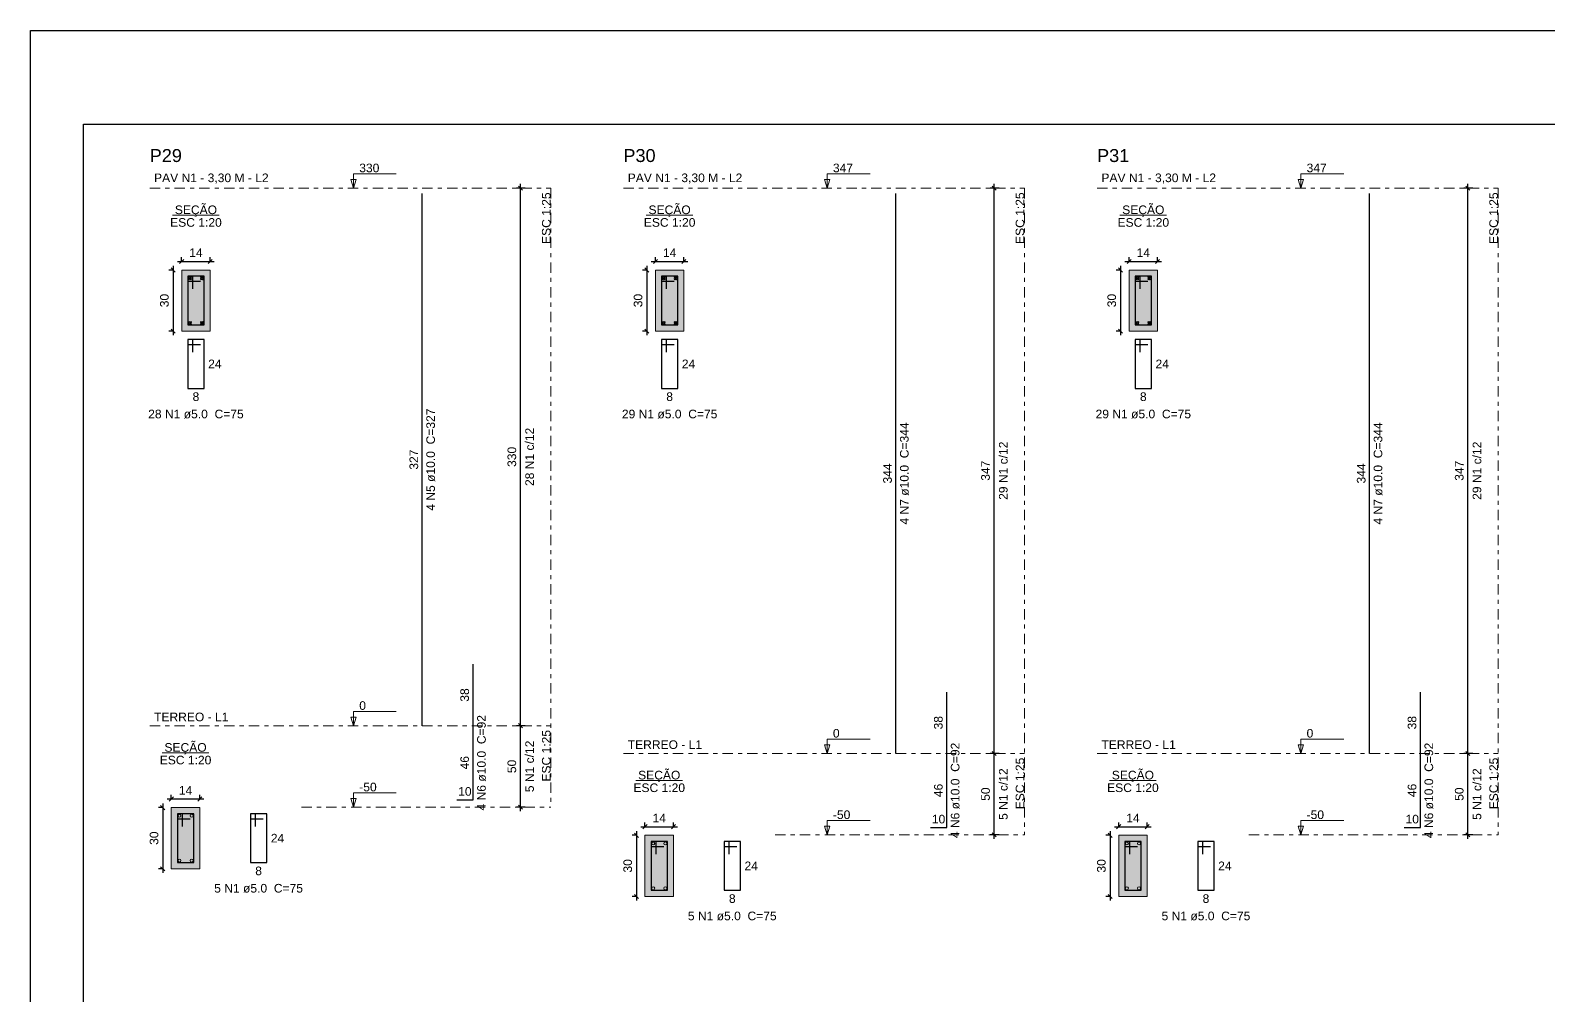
# Model space of a CAD drawing. Header units: millimetres. Extents: x -34 to 951, y -76 to 463.
# Drawn here: x 273.94 to 311.2, y 18.88 to 42.58 of the extents above; entities that cross this region are included whole.
import ezdxf

# ---------------------------------------------------------------- set-up
doc = ezdxf.new("R2010")
doc.units = ezdxf.units.MM
doc.header["$MEASUREMENT"] = 0
doc.linetypes.add('DASHDOT', pattern=[2.54, 1.27, -0.635, 0, -0.635])
doc.linetypes.add('NULL', pattern=[0])
for name, color, linetype, lineweight in [('Descrição da armadura', 7, 'Continuous', 0), ('DT-Barras na forma', 7, 'Continuous', 30), ('DT-Barras no corte', 5, 'Continuous', 5), ('DT-Barras rebatidas', 7, 'Continuous', 30), ('DT-Cotas', 7, 'Continuous', 5), ('DT-Forma', 5, 'Continuous', 5), ('DT-Hachura seção pilares', 252, 'Continuous', 5), ('DT-Pontilhado', 7, 'DASHDOT', 5), ('DT-Textos', 7, 'Continuous', 5), ('DT-Título', 7, 'Continuous', 20), ('Textos armaduras', 7, 'Continuous', 0)]:
    doc.layers.add(name, color=color, linetype=linetype, lineweight=lineweight)
doc.styles.add('Arial', font='arial.ttf')
doc.dimstyles.new('UM_20.000000', dxfattribs={"dimtxt": 0.18, "dimasz": 0.1, "dimexe": 0.1, "dimexo": 0.2, "dimgap": 0, "dimtad": 1, "dimtih": 1, "dimtoh": 1, "dimdec": 1, "dimlfac": 20, "dimzin": 0, "dimdsep": 46, "dimtxsty": 'Standard', "dimcen": 0.09, "dimdle": 0.1, "dimadec": 1, "dimazin": 2, "dimtfac": 1, "dimtdec": 4, "dimtofl": 0, "dimtmove": 0, "dimatfit": 3, "dimfxl": 1, "dimtolj": 1, "dimarcsym": 0})
doc.dimstyles.new('UM_25.000000', dxfattribs={"dimtxt": 0.18, "dimasz": 0.1, "dimexe": 0.1, "dimexo": 0.2, "dimgap": 0, "dimtad": 1, "dimtih": 1, "dimtoh": 1, "dimdec": 1, "dimlfac": 25, "dimzin": 0, "dimdsep": 46, "dimtxsty": 'Standard', "dimcen": 0.09, "dimdle": 0.1, "dimadec": 1, "dimazin": 2, "dimtfac": 1, "dimtdec": 4, "dimtofl": 0, "dimtmove": 0, "dimatfit": 3, "dimfxl": 1, "dimtolj": 1, "dimarcsym": 0})

# ---------------------------------------------------------------- blocks, each defined once
blk = doc.blocks.new('_Oblique')
at = {"color": 0, "linetype": 'ByBlock', "lineweight": -2}
blk.add_line((-0.5, -0.5), (0.5, 0.5), dxfattribs=at)
blk = doc.blocks.new('*D445')
at = {"layer": 'Defpoints', "color": 0, "transparency": 16777216}
for p in [(277.657, 36.693), (277.446, 35.193), (277.657, 35.193)]:
    blk.add_point(p, dxfattribs=at)
at = {"layer": 'DT-Cotas', "color": 0, "lineweight": -2, "transparency": 16777216}
for p, q in [((277.457, 36.693), (277.346, 36.693)), ((277.446, 36.793), (277.446, 35.093)), ((277.457, 35.193), (277.346, 35.193))]:
    blk.add_line(p, q, dxfattribs=at)
at = {"layer": 'DT-Cotas', "color": 0, "lineweight": -2, "transparency": 16777216, "xscale": 0.1, "yscale": 0.1, "zscale": 0.1}
for p, rotation in [((277.446, 36.693), 90), ((277.446, 35.193), 270)]:
    blk.add_blockref('_Oblique', p, dxfattribs=dict(at, rotation=rotation))
at = {"layer": 'DT-Cotas', "color": 7, "transparency": 16777216, "insert": (277.234, 35.943), "char_height": 0.2118, "attachment_point": 5, "rotation": 90, "style": 'Arial'}
blk.add_mtext('\\A1;30', dxfattribs=at)
blk = doc.blocks.new('*D446')
at = {"layer": 'Defpoints', "color": 0, "transparency": 16777216}
for p in [(278.357, 36.905), (277.657, 36.693), (278.357, 36.693)]:
    blk.add_point(p, dxfattribs=at)
at = {"layer": 'DT-Cotas', "color": 0, "lineweight": -2, "transparency": 16777216}
for p, q in [((277.557, 36.905), (278.457, 36.905)), ((277.657, 36.893), (277.657, 37.005)), ((278.357, 36.893), (278.357, 37.005))]:
    blk.add_line(p, q, dxfattribs=at)
at = {"layer": 'DT-Cotas', "color": 0, "lineweight": -2, "transparency": 16777216, "xscale": 0.1, "yscale": 0.1, "zscale": 0.1, "rotation": 180}
blk.add_blockref('_Oblique', (277.657, 36.905), dxfattribs=at)
at = {"layer": 'DT-Cotas', "color": 0, "lineweight": -2, "transparency": 16777216, "xscale": 0.1, "yscale": 0.1, "zscale": 0.1}
blk.add_blockref('_Oblique', (278.357, 36.905), dxfattribs=at)
at = {"layer": 'DT-Cotas', "color": 7, "transparency": 16777216, "insert": (278.007, 37.117), "char_height": 0.2118, "attachment_point": 5, "rotation": 0.0057, "style": 'Arial'}
blk.add_mtext('\\A1;14', dxfattribs=at)
blk = doc.blocks.new('*D447')
at = {"layer": 'Defpoints', "color": 0, "transparency": 16777216}
for p in [(285.972, 38.705), (286.29, 38.705), (286.29, 25.505)]:
    blk.add_point(p, dxfattribs=at)
at = {"layer": 'DT-Cotas', "color": 0, "lineweight": -2, "transparency": 16777216}
for p, q in [((285.972, 25.405), (285.972, 38.805)), ((286.09, 38.705), (285.872, 38.705)), ((286.09, 25.505), (285.872, 25.505))]:
    blk.add_line(p, q, dxfattribs=at)
at = {"layer": 'DT-Cotas', "color": 0, "lineweight": -2, "transparency": 16777216, "xscale": 0.1, "yscale": 0.1, "zscale": 0.1}
for p, rotation in [((285.972, 38.705), 90), ((285.972, 25.505), 270)]:
    blk.add_blockref('_Oblique', p, dxfattribs=dict(at, rotation=rotation))
at = {"layer": 'DT-Cotas', "color": 7, "transparency": 16777216, "insert": (285.76, 32.105), "char_height": 0.2118, "attachment_point": 5, "rotation": 90, "style": 'Arial'}
blk.add_mtext('\\A1;330', dxfattribs=at)
blk = doc.blocks.new('*D448')
at = {"layer": 'Defpoints', "color": 0, "transparency": 16777216}
for p in [(277.403, 23.493), (277.191, 21.993), (277.403, 21.993)]:
    blk.add_point(p, dxfattribs=at)
at = {"layer": 'DT-Cotas', "color": 0, "lineweight": -2, "transparency": 16777216}
for p, q in [((277.203, 23.493), (277.091, 23.493)), ((277.191, 23.593), (277.191, 21.893)), ((277.203, 21.993), (277.091, 21.993))]:
    blk.add_line(p, q, dxfattribs=at)
at = {"layer": 'DT-Cotas', "color": 0, "lineweight": -2, "transparency": 16777216, "xscale": 0.1, "yscale": 0.1, "zscale": 0.1}
for p, rotation in [((277.191, 23.493), 90), ((277.191, 21.993), 270)]:
    blk.add_blockref('_Oblique', p, dxfattribs=dict(at, rotation=rotation))
at = {"layer": 'DT-Cotas', "color": 7, "transparency": 16777216, "insert": (276.98, 22.743), "char_height": 0.2118, "attachment_point": 5, "rotation": 90, "style": 'Arial'}
blk.add_mtext('\\A1;30', dxfattribs=at)
blk = doc.blocks.new('*D449')
at = {"layer": 'Defpoints', "color": 0, "transparency": 16777216}
for p in [(277.403, 23.493), (278.103, 23.705), (278.103, 23.493)]:
    blk.add_point(p, dxfattribs=at)
at = {"layer": 'DT-Cotas', "color": 0, "lineweight": -2, "transparency": 16777216}
for p, q in [((277.303, 23.705), (278.203, 23.705)), ((277.403, 23.693), (277.403, 23.805)), ((278.103, 23.693), (278.103, 23.805))]:
    blk.add_line(p, q, dxfattribs=at)
at = {"layer": 'DT-Cotas', "color": 0, "lineweight": -2, "transparency": 16777216, "xscale": 0.1, "yscale": 0.1, "zscale": 0.1, "rotation": 180}
blk.add_blockref('_Oblique', (277.403, 23.705), dxfattribs=at)
at = {"layer": 'DT-Cotas', "color": 0, "lineweight": -2, "transparency": 16777216, "xscale": 0.1, "yscale": 0.1, "zscale": 0.1}
blk.add_blockref('_Oblique', (278.103, 23.705), dxfattribs=at)
at = {"layer": 'DT-Cotas', "color": 7, "transparency": 16777216, "insert": (277.753, 23.917), "char_height": 0.2118, "attachment_point": 5, "rotation": 0.0057, "style": 'Arial'}
blk.add_mtext('\\A1;14', dxfattribs=at)
blk = doc.blocks.new('*D450')
at = {"layer": 'Defpoints', "color": 0, "transparency": 16777216}
for p in [(285.972, 25.505), (286.29, 25.505), (286.29, 23.505)]:
    blk.add_point(p, dxfattribs=at)
at = {"layer": 'DT-Cotas', "color": 0, "lineweight": -2, "transparency": 16777216}
for p, q in [((286.09, 25.505), (285.872, 25.505)), ((285.972, 23.405), (285.972, 25.605)), ((286.09, 23.505), (285.872, 23.505))]:
    blk.add_line(p, q, dxfattribs=at)
at = {"layer": 'DT-Cotas', "color": 0, "lineweight": -2, "transparency": 16777216, "xscale": 0.1, "yscale": 0.1, "zscale": 0.1}
for p, rotation in [((285.972, 25.505), 90), ((285.972, 23.505), 270)]:
    blk.add_blockref('_Oblique', p, dxfattribs=dict(at, rotation=rotation))
at = {"layer": 'DT-Cotas', "color": 7, "transparency": 16777216, "insert": (285.76, 24.505), "char_height": 0.2118, "attachment_point": 5, "rotation": 90, "style": 'Arial'}
blk.add_mtext('\\A1;50', dxfattribs=at)
blk = doc.blocks.new('*D411')
at = {"layer": 'Defpoints', "color": 0, "transparency": 16777216}
for p in [(289.281, 36.693), (289.069, 35.193), (289.281, 35.193)]:
    blk.add_point(p, dxfattribs=at)
at = {"layer": 'DT-Cotas', "color": 0, "lineweight": -2, "transparency": 16777216}
for p, q in [((289.081, 36.693), (288.969, 36.693)), ((289.069, 36.793), (289.069, 35.093)), ((289.081, 35.193), (288.969, 35.193))]:
    blk.add_line(p, q, dxfattribs=at)
at = {"layer": 'DT-Cotas', "color": 0, "lineweight": -2, "transparency": 16777216, "xscale": 0.1, "yscale": 0.1, "zscale": 0.1}
for p, rotation in [((289.069, 36.693), 90), ((289.069, 35.193), 270)]:
    blk.add_blockref('_Oblique', p, dxfattribs=dict(at, rotation=rotation))
at = {"layer": 'DT-Cotas', "color": 7, "transparency": 16777216, "insert": (288.857, 35.943), "char_height": 0.2118, "attachment_point": 5, "rotation": 90, "style": 'Arial'}
blk.add_mtext('\\A1;30', dxfattribs=at)
blk = doc.blocks.new('*D412')
at = {"layer": 'Defpoints', "color": 0, "transparency": 16777216}
for p in [(289.981, 36.905), (289.281, 36.693), (289.981, 36.693)]:
    blk.add_point(p, dxfattribs=at)
at = {"layer": 'DT-Cotas', "color": 0, "lineweight": -2, "transparency": 16777216}
for p, q in [((289.181, 36.905), (290.081, 36.905)), ((289.281, 36.893), (289.281, 37.005)), ((289.981, 36.893), (289.981, 37.005))]:
    blk.add_line(p, q, dxfattribs=at)
at = {"layer": 'DT-Cotas', "color": 0, "lineweight": -2, "transparency": 16777216, "xscale": 0.1, "yscale": 0.1, "zscale": 0.1, "rotation": 180}
blk.add_blockref('_Oblique', (289.281, 36.905), dxfattribs=at)
at = {"layer": 'DT-Cotas', "color": 0, "lineweight": -2, "transparency": 16777216, "xscale": 0.1, "yscale": 0.1, "zscale": 0.1}
blk.add_blockref('_Oblique', (289.981, 36.905), dxfattribs=at)
at = {"layer": 'DT-Cotas', "color": 7, "transparency": 16777216, "insert": (289.631, 37.117), "char_height": 0.2118, "attachment_point": 5, "rotation": 0.0057, "style": 'Arial'}
blk.add_mtext('\\A1;14', dxfattribs=at)
blk = doc.blocks.new('*D413')
at = {"layer": 'Defpoints', "color": 0, "transparency": 16777216}
for p in [(297.595, 38.705), (297.913, 38.705), (297.913, 24.825)]:
    blk.add_point(p, dxfattribs=at)
at = {"layer": 'DT-Cotas', "color": 0, "lineweight": -2, "transparency": 16777216}
for p, q in [((297.595, 24.725), (297.595, 38.805)), ((297.713, 38.705), (297.495, 38.705)), ((297.713, 24.825), (297.495, 24.825))]:
    blk.add_line(p, q, dxfattribs=at)
at = {"layer": 'DT-Cotas', "color": 0, "lineweight": -2, "transparency": 16777216, "xscale": 0.1, "yscale": 0.1, "zscale": 0.1}
for p, rotation in [((297.595, 38.705), 90), ((297.595, 24.825), 270)]:
    blk.add_blockref('_Oblique', p, dxfattribs=dict(at, rotation=rotation))
at = {"layer": 'DT-Cotas', "color": 7, "transparency": 16777216, "insert": (297.383, 31.765), "char_height": 0.2118, "attachment_point": 5, "rotation": 90, "style": 'Arial'}
blk.add_mtext('\\A1;347', dxfattribs=at)
blk = doc.blocks.new('*D414')
at = {"layer": 'Defpoints', "color": 0, "transparency": 16777216}
for p in [(289.026, 22.813), (288.815, 21.313), (289.026, 21.313)]:
    blk.add_point(p, dxfattribs=at)
at = {"layer": 'DT-Cotas', "color": 0, "lineweight": -2, "transparency": 16777216}
for p, q in [((288.826, 22.813), (288.715, 22.813)), ((288.815, 22.913), (288.815, 21.213)), ((288.826, 21.313), (288.715, 21.313))]:
    blk.add_line(p, q, dxfattribs=at)
at = {"layer": 'DT-Cotas', "color": 0, "lineweight": -2, "transparency": 16777216, "xscale": 0.1, "yscale": 0.1, "zscale": 0.1}
for p, rotation in [((288.815, 22.813), 90), ((288.815, 21.313), 270)]:
    blk.add_blockref('_Oblique', p, dxfattribs=dict(at, rotation=rotation))
at = {"layer": 'DT-Cotas', "color": 7, "transparency": 16777216, "insert": (288.603, 22.063), "char_height": 0.2118, "attachment_point": 5, "rotation": 90, "style": 'Arial'}
blk.add_mtext('\\A1;30', dxfattribs=at)
blk = doc.blocks.new('*D415')
at = {"layer": 'Defpoints', "color": 0, "transparency": 16777216}
for p in [(289.026, 22.813), (289.726, 23.025), (289.726, 22.813)]:
    blk.add_point(p, dxfattribs=at)
at = {"layer": 'DT-Cotas', "color": 0, "lineweight": -2, "transparency": 16777216}
for p, q in [((289.026, 23.013), (289.026, 23.125)), ((289.726, 23.013), (289.726, 23.125)), ((288.926, 23.025), (289.826, 23.025))]:
    blk.add_line(p, q, dxfattribs=at)
at = {"layer": 'DT-Cotas', "color": 0, "lineweight": -2, "transparency": 16777216, "xscale": 0.1, "yscale": 0.1, "zscale": 0.1, "rotation": 180}
blk.add_blockref('_Oblique', (289.026, 23.025), dxfattribs=at)
at = {"layer": 'DT-Cotas', "color": 0, "lineweight": -2, "transparency": 16777216, "xscale": 0.1, "yscale": 0.1, "zscale": 0.1}
blk.add_blockref('_Oblique', (289.726, 23.025), dxfattribs=at)
at = {"layer": 'DT-Cotas', "color": 7, "transparency": 16777216, "insert": (289.376, 23.237), "char_height": 0.2118, "attachment_point": 5, "rotation": 0.0057, "style": 'Arial'}
blk.add_mtext('\\A1;14', dxfattribs=at)
blk = doc.blocks.new('*D416')
at = {"layer": 'Defpoints', "color": 0, "transparency": 16777216}
for p in [(297.595, 24.825), (297.913, 24.825), (297.913, 22.825)]:
    blk.add_point(p, dxfattribs=at)
at = {"layer": 'DT-Cotas', "color": 0, "lineweight": -2, "transparency": 16777216}
for p, q in [((297.713, 24.825), (297.495, 24.825)), ((297.595, 22.725), (297.595, 24.925)), ((297.713, 22.825), (297.495, 22.825))]:
    blk.add_line(p, q, dxfattribs=at)
at = {"layer": 'DT-Cotas', "color": 0, "lineweight": -2, "transparency": 16777216, "xscale": 0.1, "yscale": 0.1, "zscale": 0.1}
for p, rotation in [((297.595, 24.825), 90), ((297.595, 22.825), 270)]:
    blk.add_blockref('_Oblique', p, dxfattribs=dict(at, rotation=rotation))
at = {"layer": 'DT-Cotas', "color": 7, "transparency": 16777216, "insert": (297.383, 23.825), "char_height": 0.2118, "attachment_point": 5, "rotation": 90, "style": 'Arial'}
blk.add_mtext('\\A1;50', dxfattribs=at)
blk = doc.blocks.new('*D417')
at = {"layer": 'Defpoints', "color": 0, "transparency": 16777216}
for p in [(300.904, 36.693), (300.692, 35.193), (300.904, 35.193)]:
    blk.add_point(p, dxfattribs=at)
at = {"layer": 'DT-Cotas', "color": 0, "lineweight": -2, "transparency": 16777216}
for p, q in [((300.704, 36.693), (300.592, 36.693)), ((300.692, 36.793), (300.692, 35.093)), ((300.704, 35.193), (300.592, 35.193))]:
    blk.add_line(p, q, dxfattribs=at)
at = {"layer": 'DT-Cotas', "color": 0, "lineweight": -2, "transparency": 16777216, "xscale": 0.1, "yscale": 0.1, "zscale": 0.1}
for p, rotation in [((300.692, 36.693), 90), ((300.692, 35.193), 270)]:
    blk.add_blockref('_Oblique', p, dxfattribs=dict(at, rotation=rotation))
at = {"layer": 'DT-Cotas', "color": 7, "transparency": 16777216, "insert": (300.48, 35.943), "char_height": 0.2118, "attachment_point": 5, "rotation": 90, "style": 'Arial'}
blk.add_mtext('\\A1;30', dxfattribs=at)
blk = doc.blocks.new('*D418')
at = {"layer": 'Defpoints', "color": 0, "transparency": 16777216}
for p in [(301.604, 36.905), (300.904, 36.693), (301.604, 36.693)]:
    blk.add_point(p, dxfattribs=at)
at = {"layer": 'DT-Cotas', "color": 0, "lineweight": -2, "transparency": 16777216}
for p, q in [((300.804, 36.905), (301.704, 36.905)), ((300.904, 36.893), (300.904, 37.005)), ((301.604, 36.893), (301.604, 37.005))]:
    blk.add_line(p, q, dxfattribs=at)
at = {"layer": 'DT-Cotas', "color": 0, "lineweight": -2, "transparency": 16777216, "xscale": 0.1, "yscale": 0.1, "zscale": 0.1, "rotation": 180}
blk.add_blockref('_Oblique', (300.904, 36.905), dxfattribs=at)
at = {"layer": 'DT-Cotas', "color": 0, "lineweight": -2, "transparency": 16777216, "xscale": 0.1, "yscale": 0.1, "zscale": 0.1}
blk.add_blockref('_Oblique', (301.604, 36.905), dxfattribs=at)
at = {"layer": 'DT-Cotas', "color": 7, "transparency": 16777216, "insert": (301.254, 37.117), "char_height": 0.2118, "attachment_point": 5, "rotation": 0.0057, "style": 'Arial'}
blk.add_mtext('\\A1;14', dxfattribs=at)
blk = doc.blocks.new('*D419')
at = {"layer": 'Defpoints', "color": 0, "transparency": 16777216}
for p in [(309.218, 38.705), (309.536, 38.705), (309.536, 24.825)]:
    blk.add_point(p, dxfattribs=at)
at = {"layer": 'DT-Cotas', "color": 0, "lineweight": -2, "transparency": 16777216}
for p, q in [((309.218, 24.725), (309.218, 38.805)), ((309.336, 38.705), (309.118, 38.705)), ((309.336, 24.825), (309.118, 24.825))]:
    blk.add_line(p, q, dxfattribs=at)
at = {"layer": 'DT-Cotas', "color": 0, "lineweight": -2, "transparency": 16777216, "xscale": 0.1, "yscale": 0.1, "zscale": 0.1}
for p, rotation in [((309.218, 38.705), 90), ((309.218, 24.825), 270)]:
    blk.add_blockref('_Oblique', p, dxfattribs=dict(at, rotation=rotation))
at = {"layer": 'DT-Cotas', "color": 7, "transparency": 16777216, "insert": (309.007, 31.765), "char_height": 0.2118, "attachment_point": 5, "rotation": 90, "style": 'Arial'}
blk.add_mtext('\\A1;347', dxfattribs=at)
blk = doc.blocks.new('*D420')
at = {"layer": 'Defpoints', "color": 0, "transparency": 16777216}
for p in [(300.65, 22.813), (300.438, 21.313), (300.65, 21.313)]:
    blk.add_point(p, dxfattribs=at)
at = {"layer": 'DT-Cotas', "color": 0, "lineweight": -2, "transparency": 16777216}
for p, q in [((300.45, 22.813), (300.338, 22.813)), ((300.438, 22.913), (300.438, 21.213)), ((300.45, 21.313), (300.338, 21.313))]:
    blk.add_line(p, q, dxfattribs=at)
at = {"layer": 'DT-Cotas', "color": 0, "lineweight": -2, "transparency": 16777216, "xscale": 0.1, "yscale": 0.1, "zscale": 0.1}
for p, rotation in [((300.438, 22.813), 90), ((300.438, 21.313), 270)]:
    blk.add_blockref('_Oblique', p, dxfattribs=dict(at, rotation=rotation))
at = {"layer": 'DT-Cotas', "color": 7, "transparency": 16777216, "insert": (300.226, 22.063), "char_height": 0.2118, "attachment_point": 5, "rotation": 90, "style": 'Arial'}
blk.add_mtext('\\A1;30', dxfattribs=at)
blk = doc.blocks.new('*D421')
at = {"layer": 'Defpoints', "color": 0, "transparency": 16777216}
for p in [(300.65, 22.813), (301.35, 23.025), (301.35, 22.813)]:
    blk.add_point(p, dxfattribs=at)
at = {"layer": 'DT-Cotas', "color": 0, "lineweight": -2, "transparency": 16777216}
for p, q in [((300.65, 23.013), (300.65, 23.125)), ((301.35, 23.013), (301.35, 23.125)), ((300.55, 23.025), (301.45, 23.025))]:
    blk.add_line(p, q, dxfattribs=at)
at = {"layer": 'DT-Cotas', "color": 0, "lineweight": -2, "transparency": 16777216, "xscale": 0.1, "yscale": 0.1, "zscale": 0.1, "rotation": 180}
blk.add_blockref('_Oblique', (300.65, 23.025), dxfattribs=at)
at = {"layer": 'DT-Cotas', "color": 0, "lineweight": -2, "transparency": 16777216, "xscale": 0.1, "yscale": 0.1, "zscale": 0.1}
blk.add_blockref('_Oblique', (301.35, 23.025), dxfattribs=at)
at = {"layer": 'DT-Cotas', "color": 7, "transparency": 16777216, "insert": (301, 23.237), "char_height": 0.2118, "attachment_point": 5, "rotation": 0.0057, "style": 'Arial'}
blk.add_mtext('\\A1;14', dxfattribs=at)
blk = doc.blocks.new('*D422')
at = {"layer": 'Defpoints', "color": 0, "transparency": 16777216}
for p in [(309.218, 24.825), (309.536, 24.825), (309.536, 22.825)]:
    blk.add_point(p, dxfattribs=at)
at = {"layer": 'DT-Cotas', "color": 0, "lineweight": -2, "transparency": 16777216}
for p, q in [((309.336, 24.825), (309.118, 24.825)), ((309.218, 22.725), (309.218, 24.925)), ((309.336, 22.825), (309.118, 22.825))]:
    blk.add_line(p, q, dxfattribs=at)
at = {"layer": 'DT-Cotas', "color": 0, "lineweight": -2, "transparency": 16777216, "xscale": 0.1, "yscale": 0.1, "zscale": 0.1}
for p, rotation in [((309.218, 24.825), 90), ((309.218, 22.825), 270)]:
    blk.add_blockref('_Oblique', p, dxfattribs=dict(at, rotation=rotation))
at = {"layer": 'DT-Cotas', "color": 7, "transparency": 16777216, "insert": (309.007, 23.825), "char_height": 0.2118, "attachment_point": 5, "rotation": 90, "style": 'Arial'}
blk.add_mtext('\\A1;50', dxfattribs=at)

msp = doc.modelspace()

# ---------------------------------------------------------------- hatches: boundary and pattern name
at = {"layer": 'DT-Hachura seção pilares', "linetype": 'Continuous'}
for points in [[(277.6574, 35.1931), (277.6574, 35.1931), (278.3574, 35.1931), (278.3574, 36.6931), (277.6574, 36.6931), (277.6574, 35.1931)], [(289.2806, 35.1931), (289.2806, 35.1931), (289.9806, 35.1931), (289.9806, 36.6931), (289.2806, 36.6931), (289.2806, 35.1931)], [(300.9039, 35.1931), (300.9039, 35.1931), (301.6039, 35.1931), (301.6039, 36.6931), (300.9039, 36.6931), (300.9039, 35.1931)], [(277.4032, 21.9931), (277.4032, 21.9931), (278.1032, 21.9931), (278.1032, 23.4931), (277.4032, 23.4931), (277.4032, 21.9931)], [(289.0264, 21.3131), (289.0264, 21.3131), (289.7264, 21.3131), (289.7264, 22.8131), (289.0264, 22.8131), (289.0264, 21.3131)], [(300.6497, 21.3131), (300.6497, 21.3131), (301.3497, 21.3131), (301.3497, 22.8131), (300.6497, 22.8131), (300.6497, 21.3131)]]:
    msp.add_hatch(color=252, dxfattribs=at).paths.add_polyline_path(points)

# ---------------------------------------------------------------- linework, layer by layer
at = {"color": 7}
for p, q in [((273.9445, -76.3225), (273.9445, 42.5775)), ((273.9445, 42.5775), (358.0445, 42.5775)), ((275.2445, -74.0225), (275.2445, 40.2775)), ((275.2445, 40.2775), (356.7445, 40.2775))]:
    msp.add_line(p, q, dxfattribs=at)
at = {"layer": 'DT-Barras na forma'}
for points in [[(277.9324, 36.2306), (277.9324, 36.5431), (277.8074, 36.5431), (277.8074, 35.3431), (278.2074, 35.3431), (278.2074, 36.5431), (277.8074, 36.5431), (277.8074, 36.4181), (278.1199, 36.4181)], [(289.5556, 36.2306), (289.5556, 36.5431), (289.4306, 36.5431), (289.4306, 35.3431), (289.8306, 35.3431), (289.8306, 36.5431), (289.4306, 36.5431), (289.4306, 36.4181), (289.7431, 36.4181)], [(301.1789, 36.2306), (301.1789, 36.5431), (301.0539, 36.5431), (301.0539, 35.3431), (301.4539, 35.3431), (301.4539, 36.5431), (301.0539, 36.5431), (301.0539, 36.4181), (301.3664, 36.4181)], [(277.6782, 23.0306), (277.6782, 23.3431), (277.5532, 23.3431), (277.5532, 22.1431), (277.9532, 22.1431), (277.9532, 23.3431), (277.5532, 23.3431), (277.5532, 23.2181), (277.8657, 23.2181)], [(289.3014, 22.3506), (289.3014, 22.6631), (289.1764, 22.6631), (289.1764, 21.4631), (289.5764, 21.4631), (289.5764, 22.6631), (289.1764, 22.6631), (289.1764, 22.5381), (289.4889, 22.5381)], [(300.9247, 22.3506), (300.9247, 22.6631), (300.7997, 22.6631), (300.7997, 21.4631), (301.1997, 21.4631), (301.1997, 22.6631), (300.7997, 22.6631), (300.7997, 22.5381), (301.1122, 22.5381)]]:
    msp.add_lwpolyline(points, dxfattribs=at)
at = {"layer": 'DT-Barras no corte'}
for p, q in [((277.8199, 36.4556), (277.8949, 36.5306)), ((277.8199, 36.5306), (277.8949, 36.4556)), ((278.1199, 36.4556), (278.1949, 36.5306)), ((278.1199, 36.5306), (278.1949, 36.4556)), ((289.4431, 36.4556), (289.5181, 36.5306)), ((289.4431, 36.5306), (289.5181, 36.4556)), ((289.7431, 36.4556), (289.8181, 36.5306)), ((289.7431, 36.5306), (289.8181, 36.4556)), ((301.0664, 36.4556), (301.1414, 36.5306)), ((301.0664, 36.5306), (301.1414, 36.4556)), ((301.3664, 36.4556), (301.4414, 36.5306)), ((301.3664, 36.5306), (301.4414, 36.4556)), ((277.8199, 35.3556), (277.8949, 35.4306)), ((277.8199, 35.4306), (277.8949, 35.3556)), ((278.1199, 35.3556), (278.1949, 35.4306)), ((278.1199, 35.4306), (278.1949, 35.3556)), ((289.4431, 35.3556), (289.5181, 35.4306)), ((289.4431, 35.4306), (289.5181, 35.3556)), ((289.7431, 35.3556), (289.8181, 35.4306)), ((289.7431, 35.4306), (289.8181, 35.3556)), ((301.0664, 35.3556), (301.1414, 35.4306)), ((301.0664, 35.4306), (301.1414, 35.3556)), ((301.3664, 35.3556), (301.4414, 35.4306)), ((301.3664, 35.4306), (301.4414, 35.3556))]:
    msp.add_line(p, q, dxfattribs=at)
for centre in [(277.8574, 36.4931), (278.1574, 36.4931), (289.4806, 36.4931), (289.7806, 36.4931), (301.1039, 36.4931), (301.4039, 36.4931), (277.8574, 35.3931), (278.1574, 35.3931), (289.4806, 35.3931), (289.7806, 35.3931), (301.1039, 35.3931), (301.4039, 35.3931), (277.6032, 23.2931), (277.9032, 23.2931), (289.2264, 22.6131), (289.5264, 22.6131), (300.8497, 22.6131), (301.1497, 22.6131), (277.6032, 22.1931), (277.9032, 22.1931), (289.2264, 21.5131), (289.5264, 21.5131), (300.8497, 21.5131), (301.1497, 21.5131)]:
    msp.add_circle(centre, 0.0375, dxfattribs=at)
at = {"layer": 'DT-Barras rebatidas'}
for points in [[(283.5598, 25.5052), (283.5598, 38.5692)], [(295.1831, 24.8252), (295.1831, 38.5692)], [(306.8063, 24.8252), (306.8064, 38.5692)], [(277.9324, 34.6747), (277.9324, 34.9872), (277.8074, 34.9872), (277.8074, 33.7872), (278.2074, 33.7872), (278.2074, 34.9872), (277.8074, 34.9872), (277.8074, 34.8622), (278.1199, 34.8622)], [(289.5556, 34.6747), (289.5556, 34.9872), (289.4306, 34.9872), (289.4306, 33.7872), (289.8306, 33.7872), (289.8306, 34.9872), (289.4306, 34.9872), (289.4306, 34.8622), (289.7431, 34.8622)], [(301.1789, 34.6747), (301.1789, 34.9872), (301.0539, 34.9872), (301.0539, 33.7872), (301.4539, 33.7872), (301.4539, 34.9872), (301.0539, 34.9872), (301.0539, 34.8622), (301.3664, 34.8622)], [(284.407, 23.6852), (284.807, 23.6852), (284.807, 25.5052), (284.807, 27.0119)], [(296.0303, 23.0052), (296.4303, 23.0052), (296.4303, 24.8252), (296.4303, 26.3319)], [(307.6535, 23.0052), (308.0535, 23.0052), (308.0535, 24.8252), (308.0535, 26.3319)], [(279.4701, 23.0306), (279.4701, 23.3431), (279.3451, 23.3431), (279.3451, 22.1431), (279.7451, 22.1431), (279.7451, 23.3431), (279.3451, 23.3431), (279.3451, 23.2181), (279.6576, 23.2181)], [(291.0934, 22.3506), (291.0934, 22.6631), (290.9684, 22.6631), (290.9684, 21.4631), (291.3684, 21.4631), (291.3684, 22.6631), (290.9684, 22.6631), (290.9684, 22.5381), (291.2809, 22.5381)], [(302.7166, 22.3506), (302.7166, 22.6631), (302.5916, 22.6631), (302.5916, 21.4631), (302.9916, 21.4631), (302.9916, 22.6631), (302.5916, 22.6631), (302.5916, 22.5381), (302.9041, 22.5381)]]:
    msp.add_lwpolyline(points, dxfattribs=at)
at = {"layer": 'DT-Forma'}
for points in [[(277.6574, 35.1931), (278.3574, 35.1931), (278.3574, 36.6931), (277.6574, 36.6931), (277.6574, 35.1931)], [(289.2806, 35.1931), (289.9806, 35.1931), (289.9806, 36.6931), (289.2806, 36.6931), (289.2806, 35.1931)], [(300.9039, 35.1931), (301.6039, 35.1931), (301.6039, 36.6931), (300.9039, 36.6931), (300.9039, 35.1931)], [(277.4032, 21.9931), (278.1032, 21.9931), (278.1032, 23.4931), (277.4032, 23.4931), (277.4032, 21.9931)], [(289.0264, 21.3131), (289.7264, 21.3131), (289.7264, 22.8131), (289.0264, 22.8131), (289.0264, 21.3131)], [(300.6497, 21.3131), (301.3497, 21.3131), (301.3497, 22.8131), (300.6497, 22.8131), (300.6497, 21.3131)]]:
    msp.add_lwpolyline(points, close=True, dxfattribs=at)
at = {"layer": 'DT-Pontilhado', "ltscale": 0.2}
for p, q in [((276.8737, 38.7052), (286.7132, 38.7052)), ((286.7132, 38.7052), (286.7132, 23.5052)), ((288.4969, 38.7052), (298.3365, 38.7052)), ((298.3365, 38.7052), (298.3365, 22.8252)), ((300.1202, 38.7052), (309.9597, 38.7052)), ((309.9597, 38.7052), (309.9597, 22.8252)), ((276.8737, 25.5052), (286.7132, 25.5052)), ((288.4969, 24.8252), (298.3365, 24.8252)), ((300.1202, 24.8252), (309.9597, 24.8252)), ((280.5963, 23.5052), (286.7132, 23.5052)), ((292.2196, 22.8252), (298.3365, 22.8252)), ((303.8428, 22.8252), (309.9597, 22.8252))]:
    msp.add_line(p, q, dxfattribs=at)
at = {"layer": 'DT-Textos'}
for p, q in [((277.4352, 38.038), (278.5796, 38.038)), ((289.0584, 38.038), (290.2028, 38.038)), ((300.6817, 38.038), (301.8261, 38.038)), ((277.181, 24.838), (278.3254, 24.838)), ((288.8042, 24.158), (289.9486, 24.158)), ((300.4275, 24.158), (301.5719, 24.158))]:
    msp.add_line(p, q, dxfattribs=at)
for points in [[(281.8744, 38.7052), (281.938, 38.917), (281.8109, 38.917), (281.8744, 38.7052), (281.8744, 39.0552), (282.9244, 39.0552)], [(293.4977, 38.7052), (293.5612, 38.917), (293.4342, 38.917), (293.4977, 38.7052), (293.4977, 39.0552), (294.5477, 39.0552)], [(305.1209, 38.7052), (305.1845, 38.917), (305.0574, 38.917), (305.1209, 38.7052), (305.1209, 39.0552), (306.1709, 39.0552)], [(281.8744, 25.5052), (281.938, 25.717), (281.8109, 25.717), (281.8744, 25.5052), (281.8744, 25.8552), (282.9244, 25.8552)], [(293.4977, 24.8252), (293.5612, 25.037), (293.4342, 25.037), (293.4977, 24.8252), (293.4977, 25.1752), (294.5477, 25.1752)], [(305.1209, 24.8252), (305.1845, 25.037), (305.0574, 25.037), (305.1209, 24.8252), (305.1209, 25.1752), (306.1709, 25.1752)], [(281.8744, 23.5052), (281.938, 23.717), (281.8109, 23.717), (281.8744, 23.5052), (281.8744, 23.8552), (282.9244, 23.8552)], [(293.4977, 22.8252), (293.5612, 23.037), (293.4342, 23.037), (293.4977, 22.8252), (293.4977, 23.1752), (294.5477, 23.1752)], [(305.1209, 22.8252), (305.1845, 23.037), (305.0574, 23.037), (305.1209, 22.8252), (305.1209, 23.1752), (306.1709, 23.1752)]]:
    msp.add_lwpolyline(points, dxfattribs=at)

# ---------------------------------------------------------------- texts
at = {"layer": 'Descrição da armadura', "linetype": 'NULL', "char_height": 0.2118, "attachment_point": 8, "line_spacing_factor": 0.9, "style": 'Arial'}
for s, insert, width in [('28 N1 ø5.0  C=75', (278.0077, 33.0462), 4.686721), ('29 N1 ø5.0  C=75', (289.6309, 33.0462), 4.686721), ('29 N1 ø5.0  C=75', (301.2542, 33.0462), 4.686721), ('5 N1 ø5.0  C=75', (279.5447, 21.4022), 4.35772), ('5 N1 ø5.0  C=75', (291.1679, 20.7222), 4.35772), ('5 N1 ø5.0  C=75', (302.7912, 20.7222), 4.35772)]:
    msp.add_mtext(s, dxfattribs=dict(at, insert=insert, width=width))
at = {"layer": 'Descrição da armadura', "linetype": 'NULL', "char_height": 0.2118, "attachment_point": 8, "rotation": 90.00021, "line_spacing_factor": 0.9, "style": 'Arial'}
for s, insert, width in [('4 N5 ø10.0  C=327', (283.8778, 32.0373), 5.015721), ('28 N1 c/12', (286.3036, 32.1052), 2.90156), ('4 N7 ø10.0  C=344', (295.501, 31.6973), 5.015721), ('4 N7 ø10.0  C=344', (307.1243, 31.6973), 5.015721), ('29 N1 c/12', (297.9269, 31.7652), 2.90156), ('29 N1 c/12', (309.5501, 31.7652), 2.90156), ('4 N6 ø10.0  C=92', (285.1248, 24.5953), 4.686721), ('5 N1 c/12', (286.3036, 24.5052), 2.57256), ('4 N6 ø10.0  C=92', (296.748, 23.9153), 4.686721), ('4 N6 ø10.0  C=92', (308.3713, 23.9153), 4.686721), ('5 N1 c/12', (297.9269, 23.8252), 2.57256), ('5 N1 c/12', (309.5501, 23.8252), 2.57256)]:
    msp.add_mtext(s, dxfattribs=dict(at, insert=insert, width=width))
at = {"layer": 'DT-Textos', "linetype": 'NULL', "char_height": 0.2118, "line_spacing_factor": 0.798, "style": 'Arial'}
for s, insert, width, attachment_point in [('330', (282.0147, 39.0902), 0.987001, 7), ('347', (293.6379, 39.0902), 0.987001, 7), ('347', (305.2612, 39.0902), 0.987001, 7), ('PAV N1 - 3,30 M - L2', (276.9797, 38.8112), 5.623355, 7), ('PAV N1 - 3,30 M - L2', (288.6029, 38.8112), 5.623355, 7), ('PAV N1 - 3,30 M - L2', (300.2262, 38.8112), 5.623355, 7), ('SEÇÃO', (278.0077, 38.0003), 2.072476, 8), ('SEÇÃO', (289.6309, 38.0003), 2.072476, 8), ('SEÇÃO', (301.2542, 38.0003), 2.072476, 8), ('ESC 1:20', (278.0077, 37.7522), 2.532883, 8), ('ESC 1:20', (289.6309, 37.7522), 2.532883, 8), ('ESC 1:20', (301.2542, 37.7522), 2.532883, 8), ('0', (282.0147, 25.8902), 0.329, 7), ('TERREO - L1', (276.9797, 25.6112), 3.650321, 7), ('0', (293.6379, 25.2102), 0.329, 7), ('0', (305.2612, 25.2102), 0.329, 7), ('SEÇÃO', (277.7527, 24.8003), 2.072476, 8), ('TERREO - L1', (288.6029, 24.9312), 3.650321, 7), ('TERREO - L1', (300.2262, 24.9312), 3.650321, 7), ('ESC 1:20', (277.7527, 24.5522), 2.532883, 8), ('SEÇÃO', (289.3759, 24.1203), 2.072476, 8), ('SEÇÃO', (300.9992, 24.1203), 2.072476, 8), ('-50', (282.0147, 23.8902), 0.854949, 7), ('ESC 1:20', (289.3759, 23.8722), 2.532883, 8), ('ESC 1:20', (300.9992, 23.8722), 2.532883, 8), ('-50', (293.6379, 23.2102), 0.854949, 7), ('-50', (305.2612, 23.2102), 0.854949, 7)]:
    msp.add_mtext(s, dxfattribs=dict(at, insert=insert, width=width, attachment_point=attachment_point))
at = {"layer": 'DT-Textos', "linetype": 'NULL', "char_height": 0.2118, "width": 2.532883, "attachment_point": 9, "rotation": 90.00021, "line_spacing_factor": 0.798, "style": 'Arial'}
for insert in [(286.7128, 38.5993), (298.336, 38.5993), (309.9593, 38.5993), (286.7128, 25.3993), (298.336, 24.7193), (309.9593, 24.7193)]:
    msp.add_mtext('ESC 1:25', dxfattribs=dict(at, insert=insert))
at = {"layer": 'DT-Título', "linetype": 'NULL', "char_height": 0.3177, "width": 1.579298, "attachment_point": 7, "line_spacing_factor": 0.798, "style": 'Arial'}
for s, insert in [('P29', (276.8737, 39.3401)), ('P30', (288.4969, 39.3401)), ('P31', (300.1202, 39.3401))]:
    msp.add_mtext(s, dxfattribs=dict(at, insert=insert))
at = {"layer": 'Textos armaduras', "linetype": 'NULL', "char_height": 0.2118, "line_spacing_factor": 0.9, "style": 'Arial'}
for s, insert, width, attachment_point in [('24', (278.3074, 34.4931), 1.058001, 1), ('24', (289.9306, 34.4931), 1.058001, 1), ('24', (301.5539, 34.4931), 1.058001, 1), ('8', (278.0074, 33.6899), 0.729, 2), ('8', (289.6306, 33.6899), 0.729, 2), ('8', (301.2539, 33.6899), 0.729, 2), ('10', (284.607, 23.7825), 1.058001, 8), ('10', (296.2303, 23.1025), 1.058001, 8), ('10', (307.8535, 23.1025), 1.058001, 8), ('24', (279.8451, 22.849), 1.058001, 1), ('8', (279.5451, 22.0458), 0.729, 2), ('24', (291.4684, 22.169), 1.058001, 1), ('24', (303.0916, 22.169), 1.058001, 1), ('8', (291.1684, 21.3658), 0.729, 2), ('8', (302.7916, 21.3658), 0.729, 2)]:
    msp.add_mtext(s, dxfattribs=dict(at, insert=insert, width=width, attachment_point=attachment_point))
at = {"layer": 'Textos armaduras', "linetype": 'NULL', "char_height": 0.2118, "attachment_point": 8, "rotation": 90.00021, "line_spacing_factor": 0.9, "style": 'Arial'}
for s, insert, width in [('327', (283.4626, 32.0372), 1.387001), ('344', (295.0858, 31.6972), 1.387001), ('344', (306.7091, 31.6972), 1.387001), ('38', (284.7097, 26.2585), 1.058001), ('38', (296.333, 25.5785), 1.058001), ('38', (307.9563, 25.5785), 1.058001), ('46', (284.7097, 24.5952), 1.058001), ('46', (296.333, 23.9152), 1.058001), ('46', (307.9563, 23.9152), 1.058001)]:
    msp.add_mtext(s, dxfattribs=dict(at, insert=insert, width=width))

# ---------------------------------------------------------------- dimensions: what is measured, and where the dimension line sits
at = {"layer": 'DT-Cotas'}
for base, p1, p2, dimstyle, override, picture, middle in [((285.9719, 38.7052), (286.2896, 25.5052), (286.2896, 38.7052), 'UM_25.000000', {"dimtxt": 0.2118, "dimasz": 0.1, "dimexe": 0.1, "dimexo": 0.2, "dimtad": 1, "dimtih": 0, "dimtoh": 0, "dimdec": 1, "dimlfac": 25, "dimzin": 8, "dimtxsty": 'Arial', "dimblk": 'Oblique', "dimblk1": 'Oblique', "dimblk2": 'Oblique', "dimsah": 1, "dimdle": 0.1, "dimse1": 0, "dimse2": 0, "dimclrt": 7, "dimadec": 1, "dimazin": 3, "dimtmove": 2, "dimldrblk": 'Oblique'}, '*D447', (285.7601, 32.1052)), ((297.5952, 38.7052), (297.9129, 24.8252), (297.9129, 38.7052), 'UM_25.000000', {"dimtxt": 0.2118, "dimasz": 0.1, "dimexe": 0.1, "dimexo": 0.2, "dimtad": 1, "dimtih": 0, "dimtoh": 0, "dimdec": 1, "dimlfac": 25, "dimzin": 8, "dimtxsty": 'Arial', "dimblk": 'Oblique', "dimblk1": 'Oblique', "dimblk2": 'Oblique', "dimsah": 1, "dimdle": 0.1, "dimse1": 0, "dimse2": 0, "dimclrt": 7, "dimadec": 1, "dimazin": 3, "dimtmove": 2, "dimldrblk": 'Oblique'}, '*D413', (297.3834, 31.7652)), ((309.2184, 38.7052), (309.5361, 24.8252), (309.5361, 38.7052), 'UM_25.000000', {"dimtxt": 0.2118, "dimasz": 0.1, "dimexe": 0.1, "dimexo": 0.2, "dimtad": 1, "dimtih": 0, "dimtoh": 0, "dimdec": 1, "dimlfac": 25, "dimzin": 8, "dimtxsty": 'Arial', "dimblk": 'Oblique', "dimblk1": 'Oblique', "dimblk2": 'Oblique', "dimsah": 1, "dimdle": 0.1, "dimse1": 0, "dimse2": 0, "dimclrt": 7, "dimadec": 1, "dimazin": 3, "dimtmove": 2, "dimldrblk": 'Oblique'}, '*D419', (309.0066, 31.7652)), ((277.4456, 35.1931), (277.6574, 36.6931), (277.6574, 35.1931), 'UM_20.000000', {"dimtxt": 0.2118, "dimasz": 0.1, "dimexe": 0.1, "dimexo": 0.2, "dimtad": 1, "dimtih": 0, "dimtoh": 0, "dimdec": 1, "dimlfac": 20, "dimzin": 8, "dimtxsty": 'Arial', "dimblk": 'Oblique', "dimblk1": 'Oblique', "dimblk2": 'Oblique', "dimsah": 1, "dimdle": 0.1, "dimse1": 0, "dimse2": 0, "dimclrt": 7, "dimadec": 1, "dimazin": 3, "dimtmove": 2, "dimldrblk": 'Oblique'}, '*D445', (277.2338, 35.9431)), ((289.0688, 35.1931), (289.2806, 36.6931), (289.2806, 35.1931), 'UM_20.000000', {"dimtxt": 0.2118, "dimasz": 0.1, "dimexe": 0.1, "dimexo": 0.2, "dimtad": 1, "dimtih": 0, "dimtoh": 0, "dimdec": 1, "dimlfac": 20, "dimzin": 8, "dimtxsty": 'Arial', "dimblk": 'Oblique', "dimblk1": 'Oblique', "dimblk2": 'Oblique', "dimsah": 1, "dimdle": 0.1, "dimse1": 0, "dimse2": 0, "dimclrt": 7, "dimadec": 1, "dimazin": 3, "dimtmove": 2, "dimldrblk": 'Oblique'}, '*D411', (288.857, 35.9431)), ((300.6921, 35.1931), (300.9039, 36.6931), (300.9039, 35.1931), 'UM_20.000000', {"dimtxt": 0.2118, "dimasz": 0.1, "dimexe": 0.1, "dimexo": 0.2, "dimtad": 1, "dimtih": 0, "dimtoh": 0, "dimdec": 1, "dimlfac": 20, "dimzin": 8, "dimtxsty": 'Arial', "dimblk": 'Oblique', "dimblk1": 'Oblique', "dimblk2": 'Oblique', "dimsah": 1, "dimdle": 0.1, "dimse1": 0, "dimse2": 0, "dimclrt": 7, "dimadec": 1, "dimazin": 3, "dimtmove": 2, "dimldrblk": 'Oblique'}, '*D417', (300.4803, 35.9431)), ((285.9719, 25.5052), (286.2896, 23.5052), (286.2896, 25.5052), 'UM_25.000000', {"dimtxt": 0.2118, "dimasz": 0.1, "dimexe": 0.1, "dimexo": 0.2, "dimtad": 1, "dimtih": 0, "dimtoh": 0, "dimdec": 1, "dimlfac": 25, "dimzin": 8, "dimtxsty": 'Arial', "dimblk": 'Oblique', "dimblk1": 'Oblique', "dimblk2": 'Oblique', "dimsah": 1, "dimdle": 0.1, "dimse1": 0, "dimse2": 0, "dimclrt": 7, "dimadec": 1, "dimazin": 3, "dimtmove": 2, "dimldrblk": 'Oblique'}, '*D450', (285.7601, 24.5052)), ((297.5952, 24.8252), (297.9129, 22.8252), (297.9129, 24.8252), 'UM_25.000000', {"dimtxt": 0.2118, "dimasz": 0.1, "dimexe": 0.1, "dimexo": 0.2, "dimtad": 1, "dimtih": 0, "dimtoh": 0, "dimdec": 1, "dimlfac": 25, "dimzin": 8, "dimtxsty": 'Arial', "dimblk": 'Oblique', "dimblk1": 'Oblique', "dimblk2": 'Oblique', "dimsah": 1, "dimdle": 0.1, "dimse1": 0, "dimse2": 0, "dimclrt": 7, "dimadec": 1, "dimazin": 3, "dimtmove": 2, "dimldrblk": 'Oblique'}, '*D416', (297.3834, 23.8252)), ((309.2184, 24.8252), (309.5361, 22.8252), (309.5361, 24.8252), 'UM_25.000000', {"dimtxt": 0.2118, "dimasz": 0.1, "dimexe": 0.1, "dimexo": 0.2, "dimtad": 1, "dimtih": 0, "dimtoh": 0, "dimdec": 1, "dimlfac": 25, "dimzin": 8, "dimtxsty": 'Arial', "dimblk": 'Oblique', "dimblk1": 'Oblique', "dimblk2": 'Oblique', "dimsah": 1, "dimdle": 0.1, "dimse1": 0, "dimse2": 0, "dimclrt": 7, "dimadec": 1, "dimazin": 3, "dimtmove": 2, "dimldrblk": 'Oblique'}, '*D422', (309.0066, 23.8252)), ((277.1914, 21.9931), (277.4032, 23.4931), (277.4032, 21.9931), 'UM_20.000000', {"dimtxt": 0.2118, "dimasz": 0.1, "dimexe": 0.1, "dimexo": 0.2, "dimtad": 1, "dimtih": 0, "dimtoh": 0, "dimdec": 1, "dimlfac": 20, "dimzin": 8, "dimtxsty": 'Arial', "dimblk": 'Oblique', "dimblk1": 'Oblique', "dimblk2": 'Oblique', "dimsah": 1, "dimdle": 0.1, "dimse1": 0, "dimse2": 0, "dimclrt": 7, "dimadec": 1, "dimazin": 3, "dimtmove": 2, "dimldrblk": 'Oblique'}, '*D448', (276.9796, 22.7431)), ((288.8146, 21.3131), (289.0264, 22.8131), (289.0264, 21.3131), 'UM_20.000000', {"dimtxt": 0.2118, "dimasz": 0.1, "dimexe": 0.1, "dimexo": 0.2, "dimtad": 1, "dimtih": 0, "dimtoh": 0, "dimdec": 1, "dimlfac": 20, "dimzin": 8, "dimtxsty": 'Arial', "dimblk": 'Oblique', "dimblk1": 'Oblique', "dimblk2": 'Oblique', "dimsah": 1, "dimdle": 0.1, "dimse1": 0, "dimse2": 0, "dimclrt": 7, "dimadec": 1, "dimazin": 3, "dimtmove": 2, "dimldrblk": 'Oblique'}, '*D414', (288.6028, 22.0631)), ((300.4379, 21.3131), (300.6497, 22.8131), (300.6497, 21.3131), 'UM_20.000000', {"dimtxt": 0.2118, "dimasz": 0.1, "dimexe": 0.1, "dimexo": 0.2, "dimtad": 1, "dimtih": 0, "dimtoh": 0, "dimdec": 1, "dimlfac": 20, "dimzin": 8, "dimtxsty": 'Arial', "dimblk": 'Oblique', "dimblk1": 'Oblique', "dimblk2": 'Oblique', "dimsah": 1, "dimdle": 0.1, "dimse1": 0, "dimse2": 0, "dimclrt": 7, "dimadec": 1, "dimazin": 3, "dimtmove": 2, "dimldrblk": 'Oblique'}, '*D420', (300.2261, 22.0631))]:
    dim = msp.add_linear_dim(base=base, p1=p1, p2=p2, angle=90, dimstyle=dimstyle, override=override, dxfattribs=at)
    dim.commit()
    dim.dimension.update_dxf_attribs({"geometry": picture, "text_midpoint": middle, "dimtype": 160, "text_rotation": 90})
for base, p1, p2, picture, middle in [((278.3574, 36.9049), (277.6574, 36.6931), (278.3574, 36.6931), '*D446', (278.0074, 37.1167)), ((289.9806, 36.9049), (289.2806, 36.6931), (289.9806, 36.6931), '*D412', (289.6306, 37.1167)), ((301.6039, 36.9049), (300.9039, 36.6931), (301.6039, 36.6931), '*D418', (301.2539, 37.1167)), ((278.1032, 23.7049), (277.4032, 23.4931), (278.1032, 23.4931), '*D449', (277.7532, 23.9167)), ((289.7264, 23.0249), (289.0264, 22.8131), (289.7264, 22.8131), '*D415', (289.3764, 23.2367)), ((301.3497, 23.0249), (300.6497, 22.8131), (301.3497, 22.8131), '*D421', (300.9997, 23.2367))]:
    dim = msp.add_linear_dim(base=base, p1=p1, p2=p2, dimstyle='UM_20.000000', override={"dimtxt": 0.2118, "dimasz": 0.1, "dimexe": 0.1, "dimexo": 0.2, "dimtad": 1, "dimtih": 0, "dimtoh": 0, "dimdec": 1, "dimlfac": 20, "dimzin": 8, "dimtxsty": 'Arial', "dimblk": 'Oblique', "dimblk1": 'Oblique', "dimblk2": 'Oblique', "dimsah": 1, "dimdle": 0.1, "dimse1": 0, "dimse2": 0, "dimclrt": 7, "dimadec": 1, "dimazin": 3, "dimtmove": 2, "dimldrblk": 'Oblique'}, dxfattribs=at)
    dim.commit()
    dim.dimension.update_dxf_attribs({"geometry": picture, "text_midpoint": middle, "dimtype": 160, "text_rotation": 0.00573})

doc.saveas('drawing.dxf')
